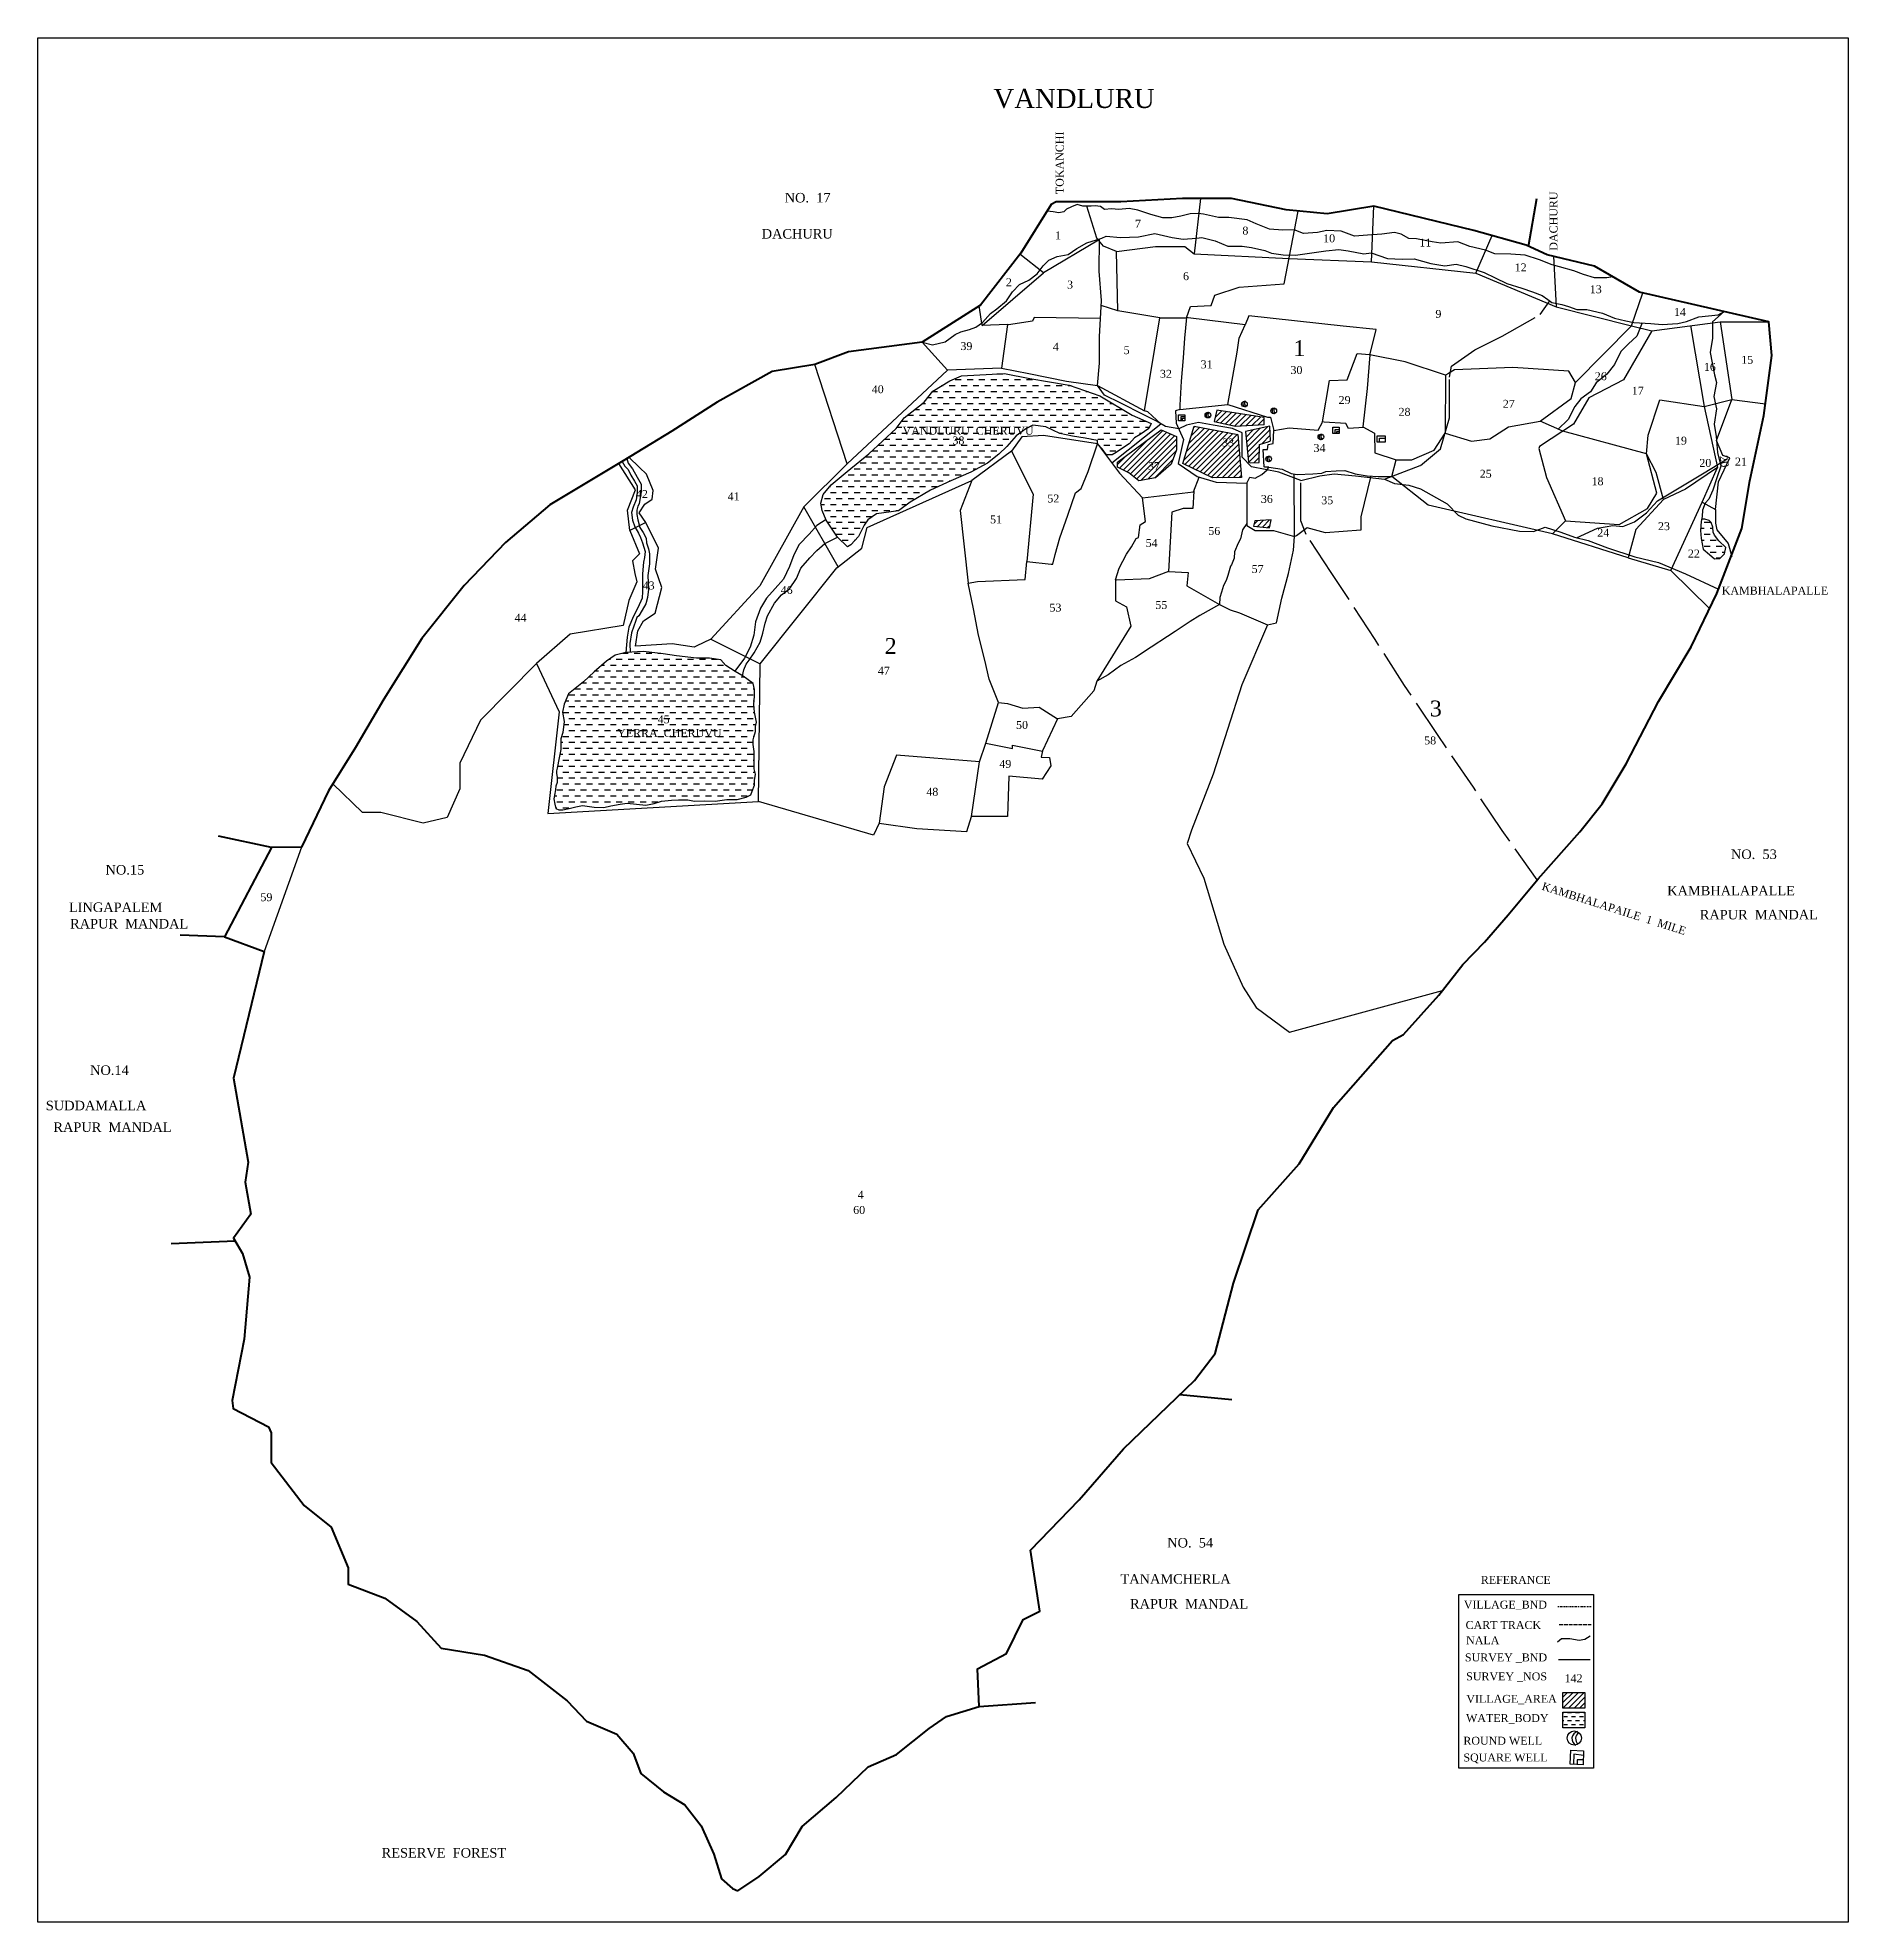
# Model space of a CAD drawing. Header units: millimetres. Extents: x 202 to 773, y 130 to 725.
import ezdxf

# ---------------------------------------------------------------- set-up
doc = ezdxf.new("R2010")
doc.units = ezdxf.units.MM
doc.header["$MEASUREMENT"] = 0
doc.linetypes.add('ACAD_ISO02W100', pattern=[15, 12, -3])
doc.linetypes.add('BORDER', pattern=[1.75, 0.5, -0.25, 0.5, -0.25, 0, -0.25])
for name, color, linetype in [('CARTTRACK', 30, 'ACAD_ISO02W100'), ('NALA', 4, 'Continuous'), ('ROUND WELL', 5, 'Continuous'), ('SQUAREWELL', 5, 'Continuous'), ('SURVEY_BND', 7, 'Continuous'), ('SURVEY_NO', 7, 'Continuous'), ('TEXT', 7, 'Continuous'), ('VILLAGE_AREA', 1, 'Continuous'), ('WATER_BODY', 4, 'Continuous')]:
    doc.layers.add(name, color=color, linetype=linetype)
doc.layers.add('VILL_BOUNDARY', color=6, linetype='BORDER', lineweight=30)
doc.styles.get("Standard").update_dxf_attribs({"font": 'TIMES.TTF', "height": 2})

msp = doc.modelspace()

# ---------------------------------------------------------------- hatches: boundary and pattern name
at = {"layer": 'VILLAGE_AREA'}
h = msp.add_hatch(dxfattribs=at)
h.set_pattern_fill('ANSI31', color=256, scale=10, angle=180, style=0)
h.paths.add_polyline_path([(580.43, 599.72), (566.64, 602.27), (563.08, 590.52), (572.45, 586.01), (581.58, 586.13)])
h.paths.add_polyline_path([(587.21, 596.56), (590, 597.38), (590.66, 597.65), (590.45, 602.27), (582.8, 600.61), (583.77, 590.97), (584.26, 590.7), (587.1, 590.81)])
h.paths.add_polyline_path([(588.73, 602.78), (588.68, 605), (573.74, 607.38), (572.93, 603.8), (579.67, 602.28)])
h.paths.add_polyline_path([(561.03, 594.84), (561.03, 599.01), (556.17, 601.11), (542.46, 590.95), (542.46, 589.42), (545.97, 587.55), (549.18, 585.06), (554.4, 586.04), (559.33, 590.34)])
h = msp.add_hatch(dxfattribs=at)
h.set_pattern_fill('ANSI31', color=256, scale=10, angle=180, style=0)
h.paths.add_polyline_path([(590.37, 570.24), (590.94, 572.77), (585.8, 572.43), (585.39, 570.76)])
h = msp.add_hatch(dxfattribs=at)
h.set_pattern_fill('ANSI31', color=256, scale=10, angle=180, style=0)
h.set_pattern_definition([(225, (3.1615, -280.182), (0.8838835, -0.8838835), [])])
h.paths.add_polyline_path([(682.88, 203.01), (682.88, 198.03), (689.89, 198.03), (689.89, 203.01)])
at = {"layer": 'WATER_BODY'}
h = msp.add_hatch(dxfattribs=at)
h.set_pattern_fill('DASH', color=256, scale=15, angle=180, style=0)
h.paths.add_polyline_path([(510.47, 599.29), (513.51, 601.5), (515.72, 602.62), (519.84, 602.08), (524.25, 600), (528.24, 599.12), (532.24, 598.54), (536.11, 597.75), (536.11, 596.72), (537.64, 595.17), (538.97, 593.28), (540.79, 593.28), (542.04, 593.98), (544.29, 595.59), (546.15, 596.72), (547.78, 598.62), (549.62, 599.68), (552.33, 601.55), (553.04, 603.15), (547.12, 605.81), (536.89, 611.9), (527.22, 615.21), (514.76, 617.31), (506.8, 618.96), (493.23, 618.17), (489.52, 616.62), (484.21, 613.29), (481.45, 609.92), (475.19, 604.94), (472.65, 601.57), (463.97, 593.6), (457.18, 588.04), (452.1, 583.76), (449.64, 580.71), (448.84, 578.05), (449.29, 575.66), (450.61, 572.65), (454.13, 567.35), (457.32, 564.3), (458.36, 564.88), (460.73, 567.54), (462.52, 571.04), (463.73, 572.74), (466.43, 574.7), (473.38, 575.65), (477.01, 578.36), (483.42, 582.11), (489.87, 585.11), (496.23, 587.81), (501.48, 590.64), (504.98, 593.43), (507.52, 595.84)])
h = msp.add_hatch(dxfattribs=at)
h.set_pattern_fill('DASH', color=256, scale=15, angle=180, style=0)
h.paths.add_polyline_path([(730.21, 570.46), (729.73, 571.93), (729.06, 572.52), (727.67, 572.96), (726.7, 572.96), (726.57, 572.2), (726.3, 569.44), (726.54, 566.84), (727.16, 563.52), (729.12, 561.78), (730.73, 560.45), (732.37, 560.52), (733.86, 562.03), (734.33, 564.09), (732.11, 566.11), (730.36, 568.48)])
h = msp.add_hatch(dxfattribs=at)
h.set_pattern_fill('DASH', color=256, scale=15, angle=180, style=0)
h.paths.add_polyline_path([(403.36, 529.84), (399.16, 530.55), (392.94, 531.2), (387.41, 530.89), (384.06, 530.05), (381.28, 528.21), (377.42, 524.79), (374.07, 521.71), (369.27, 517.89), (367.92, 514.62), (367.43, 512.07), (367.88, 509.22), (367.54, 505.69), (366.9, 503.7), (366.9, 500.32), (366.38, 497.7), (365.74, 494.5), (365.52, 493.58), (365.56, 492.8), (365.71, 491.64), (365.71, 489.92), (365.32, 488.81), (365.16, 487.73), (364.99, 486.45), (364.7, 484.78), (364.93, 483.09), (365.25, 481.78), (366.22, 481.32), (367.53, 481.32), (369.46, 481.71), (371.58, 482.31), (373.69, 482.73), (377.4, 482.16), (380.42, 482.05), (382.64, 482.62), (385.56, 483.08), (387.76, 483.41), (390.78, 483.13), (393.73, 482.76), (396.31, 483.27), (398.62, 484.07), (401.82, 484.33), (404.01, 484.49), (406.9, 484.45), (409.02, 484.09), (412.06, 484.17), (415.51, 484.09), (419.28, 484.56), (422.5, 484.56), (425.35, 485.26), (426.76, 486.04), (427.18, 487.2), (427.91, 489.13), (427.91, 490.58), (428.28, 492.56), (427.84, 494.2), (427.84, 496.32), (427.84, 499.71), (427.55, 501.91), (427.55, 503.74), (428.25, 506.02), (428.25, 507.56), (428.59, 509), (427.99, 512.12), (427.73, 514.66), (428, 517.01), (428, 519.21), (427.54, 521.15), (424.37, 523.46), (421.87, 524.91), (418.95, 526.86), (417.33, 528.6), (413.72, 529.18), (409.71, 529.18)])
h = msp.add_hatch(dxfattribs=at)
h.set_pattern_fill('DASH', color=256, scale=10, angle=180, style=0)
h.set_pattern_definition([(180, (3.1615, -275.9873), (-1.25, -1.25), [1.25, -1.25])])
h.paths.add_polyline_path([(682.88, 196.8), (682.88, 191.83), (689.89, 191.83), (689.89, 196.8)])

# ---------------------------------------------------------------- linework, layer by layer
at = {"lineweight": 30}
msp.add_lwpolyline([(201.88, 724.81), (772.94, 724.81), (772.94, 130.5), (201.88, 130.5)], close=True, dxfattribs=at)
msp.add_lwpolyline([(650.13, 233.84), (692.57, 233.84), (692.57, 179.15), (650.13, 179.15)], close=True)
at = {"layer": 'CARTTRACK'}
for points in [[(600.23, 585.18), (593.32, 587.78), (584.66, 589.51), (581.77, 592.55), (581.77, 600.16), (578.73, 601.61), (572.61, 602.59), (567.94, 603.5), (564.21, 602.61), (561.75, 601.41), (557.54, 602.2), (554.72, 603.83), (550.53, 606.02), (543.5, 609.59), (538.36, 612.05), (536.11, 615.1), (536.79, 622.18), (536.79, 630.51), (537.38, 641.96), (536.65, 651.2), (536.76, 661.32)], [(674.83, 459.21), (663.74, 474.82), (654.68, 488.42), (643.38, 505.03), (633.01, 520.51), (623.68, 535.05), (609.82, 556.2), (601.95, 568.13), (600.23, 572.46), (600.23, 585.18), (606.3, 586.62), (610.74, 587.28), (617.55, 586.63), (626.67, 585.54), (638.01, 589.93), (644.31, 595.12), (647.18, 604.98), (647.18, 617.72), (647.81, 621.22), (655.18, 626.36), (663.72, 630.66), (675.73, 637.48), (678.81, 641.79)], [(687.26, 567.11), (693.82, 570.11), (698.63, 570.95), (701.84, 570.69), (705.54, 572.14), (709.32, 575), (712.75, 578.74), (718.49, 582.26), (726.96, 587.26), (734.77, 592.02)], [(626.67, 585.54), (629.85, 584.17), (634.31, 583.67), (637.96, 582.54), (646.47, 577.8), (649.89, 574.26), (652.26, 573.1), (660.46, 570.88), (669.24, 569.21), (673.63, 569.05), (677.38, 570.49), (682.22, 568.92), (686.62, 567.27), (690.84, 566.26), (696.95, 563.93), (705.65, 561.07), (713.11, 559.26), (721.62, 555.7), (731.98, 550.89)]]:
    msp.add_lwpolyline(points, dxfattribs=at)
at = {"layer": 'CARTTRACK', "ltscale": 0.1}
msp.add_lwpolyline([(681.79, 224.4), (691.88, 224.4)], dxfattribs=at)
at = {"layer": 'NALA'}
for points in [[(698.65, 649.42), (696.82, 649.03), (692.86, 649.03), (689.41, 650.17), (686.32, 651.33), (681.9, 652.56), (679.56, 653.14), (675.5, 654.78), (671.06, 656.21), (666.51, 656.5), (661.43, 656.66), (658.46, 657.82), (653.53, 658.93), (649.81, 660.41), (644.46, 660.05), (641.64, 660.41), (636.7, 661.38), (634.31, 661.51), (631.9, 662.87), (629.86, 663.39), (625.84, 662.9), (621.25, 662.5), (617.19, 662.22), (612.99, 663.81), (608.47, 663.97), (605.48, 663.38), (601.12, 663.03), (598.15, 664.17), (594.57, 664.11), (590.36, 664.43), (586.17, 666.1), (583.33, 667.37), (577.59, 668.1), (574.29, 668.1), (569.62, 669.17), (567.84, 669.38), (565.4, 669.22), (562.47, 668.53), (559.55, 667.98), (556.71, 667.98), (552.98, 669.02), (548.89, 670.46), (546.1, 670.94), (542.9, 670.64), (540.57, 670.79), (538.36, 670.63), (537.03, 671.54), (535.4, 671.83), (534.09, 671.67), (531.54, 671.67), (529.72, 672.21), (527.94, 671.49), (526.4, 670.7), (525.47, 669.92), (523.9, 669.58), (522.12, 669.88), (520.27, 670.05), (520.21, 670.09)], [(480.84, 628.8), (484.07, 627.98), (488.08, 628.92), (491.27, 631.25), (493.06, 632.06), (495.78, 632.76), (497.76, 633.53), (499.87, 635.04), (502.38, 637.83), (504.4, 639.26), (507.44, 641.83), (509.32, 644.62), (511.55, 646.95), (514.45, 648.39), (517.07, 650.29), (518.99, 652.84), (520.75, 654.6), (523.42, 655.78), (526.89, 656.47), (529.67, 658.31), (532.8, 660.11), (537.53, 661.56), (538.86, 662.19), (543.36, 661.77), (549.08, 662.02), (554.27, 663.08), (559.64, 661.77), (563.11, 661.27), (567.31, 661.56), (569.02, 661.84), (573.27, 660.78), (577.27, 659.1), (581.75, 659.1), (584.75, 658.64), (588.93, 657.69), (591.06, 656.87), (594.67, 656.28), (598.59, 656.24), (608.16, 657.63), (612.3, 658.01), (615.2, 657.55), (620.18, 656.62), (622.48, 656.96), (627.63, 655.21), (632.24, 655.01), (636, 655.06), (641.26, 653.64), (645.68, 652.87), (649.3, 653.42), (652.35, 652.65), (658.11, 650.74), (661.56, 649.12), (665.29, 647.27), (669.95, 645.77), (673.36, 644.7), (676.33, 643.49), (678.15, 642.23), (679.46, 641.34), (682.54, 640.66), (684.69, 640), (687.27, 639.04), (690.47, 639.04), (695.38, 637.96), (699.21, 636.41), (702.77, 635.57), (705.29, 635), (710.65, 634.73), (714.18, 634.31), (719.15, 634.67), (721.9, 635.26), (725.79, 636.74), (731.92, 637.46), (733.76, 638.47)], [(733.76, 638.47), (730.07, 635.17), (730.07, 630.04), (729.36, 625.5), (730.72, 618.46), (731.33, 616.08), (730.52, 611.65), (731.33, 607.77), (730.62, 602.98), (731.23, 599.01), (731.68, 594.01), (732.74, 589.67), (731.43, 586), (730.22, 582.17), (728.91, 579.25), (727.75, 578.03), (727, 575.82), (726.84, 573.79), (726.57, 572.2), (726.3, 569.44), (726.54, 566.84), (727.16, 563.52), (729.12, 561.78), (730.73, 560.45), (732.37, 560.52), (733.86, 562.03), (734.33, 564.09), (732.11, 566.11), (730.76, 567.93), (730.33, 568.88), (730.21, 570.46), (729.73, 571.93), (729.06, 572.52), (727.67, 572.96), (726.71, 572.96)], [(707.97, 634.86), (706.2, 630.65), (703.57, 628.22), (701.23, 625.85), (699.21, 621.8), (696.8, 618.73), (693.37, 615.96), (691.6, 613.08), (688.59, 610.89), (686.73, 608.52), (684.54, 604.37), (681.3, 601.26)], [(424.12, 523.6), (424.63, 525.45), (425.35, 527.26), (426.26, 528.47), (427.85, 530.8), (429.78, 534.17), (430.63, 537.07), (431.36, 540.14), (432.01, 542.48), (434.27, 546.5), (436.47, 549.12), (439.02, 550.98), (441.15, 554.3), (442.56, 557.48), (445.45, 560.78), (447.59, 563.14), (450.1, 565.28), (454.13, 567.35), (450.61, 572.65), (449.29, 575.66), (448.84, 578.05), (449.64, 580.71), (452.1, 583.76), (457.18, 588.04), (463.97, 593.6), (472.65, 601.57), (475.19, 604.94), (481.45, 609.92), (484.21, 613.29), (489.52, 616.62), (493.23, 618.17), (506.8, 618.96), (514.76, 617.31), (527.22, 615.21), (536.89, 611.9), (547.12, 605.81), (553.04, 603.15), (552.33, 601.55), (549.62, 599.68), (547.78, 598.62), (546.15, 596.72), (544.29, 595.59), (542.04, 593.98), (540.79, 593.28), (538.97, 593.28), (537.64, 595.17), (536.11, 596.72), (536.11, 597.75), (532.24, 598.54), (528.24, 599.12), (524.25, 600), (519.84, 602.08), (515.72, 602.62), (513.51, 601.5), (510.47, 599.29), (507.52, 595.84), (504.98, 593.43), (501.48, 590.64), (496.23, 587.81), (489.87, 585.11), (483.42, 582.11), (477.01, 578.36), (473.38, 575.65), (466.43, 574.7), (463.73, 572.74), (462.52, 571.04), (460.73, 567.54), (458.36, 564.88), (457.32, 564.3), (454.13, 567.35)], [(386.23, 591.21), (387.11, 589.67), (388.15, 588.6), (388.91, 586.87), (390.1, 584.94), (390.92, 583.48), (390.92, 581.42), (390.67, 579.04), (389.7, 576.72), (389.18, 575.11), (389.47, 572.7), (390.23, 570.56), (391.32, 568.57), (392.03, 567.24), (392.66, 565.52), (393.43, 562.73), (393.29, 560.85), (392.95, 559.39), (392.62, 555.73), (392.67, 550.14), (392.57, 548.02), (391.21, 545.05), (389.78, 542.39), (388.35, 538.92), (387.76, 535.72), (387.38, 530.89), (384.06, 530.05), (381.28, 528.21), (377.42, 524.79), (374.07, 521.71), (369.27, 517.89), (367.92, 514.62), (367.43, 512.07), (367.88, 509.22), (367.54, 505.69), (366.9, 503.7), (366.9, 500.32), (366.38, 497.7), (365.74, 494.5), (365.52, 493.58), (365.56, 492.8), (365.71, 491.64), (365.71, 489.92), (365.32, 488.81), (365.16, 487.73), (364.99, 486.45), (364.7, 484.78), (364.93, 483.09), (365.25, 481.78), (366.22, 481.32), (367.53, 481.32), (369.46, 481.71), (371.58, 482.31), (373.69, 482.73), (377.4, 482.16), (380.42, 482.05), (382.64, 482.62), (385.56, 483.08), (387.76, 483.41), (390.78, 483.13), (393.73, 482.76), (396.31, 483.27), (398.62, 484.07), (401.82, 484.33), (404.01, 484.49), (406.9, 484.45), (409.02, 484.09), (412.06, 484.17), (415.51, 484.09), (419.28, 484.56), (422.5, 484.56), (425.35, 485.26), (426.76, 486.04), (427.18, 487.2), (427.91, 489.13), (427.91, 490.58), (428.28, 492.56), (427.84, 494.2), (427.84, 496.32), (427.84, 499.71), (427.55, 501.91), (427.55, 503.35), (427.71, 504.27), (428.25, 506.02), (428.25, 507.56), (428.59, 509), (427.99, 512.12), (427.73, 514.66), (428, 517.01), (428, 519.21), (427.54, 521.15), (424.37, 523.46), (421.87, 524.91), (418.95, 526.86), (417.33, 528.6), (413.72, 529.18), (409.71, 529.18), (403.36, 529.84), (399.16, 530.55), (392.94, 531.2), (387.35, 530.89)], [(387.69, 592.09), (388.1, 590.61), (389.45, 588.82), (390.9, 586.25), (392.25, 584.05), (392.25, 581.69), (391.55, 577.78), (391.14, 577.05), (390.83, 575.8), (390.83, 574.45), (391.14, 572.8), (391.8, 570.37), (392.88, 568.8), (393.77, 567.01), (393.87, 565.47), (394.52, 563.59), (394.84, 562.07), (394.84, 558.86), (394.35, 555.17), (394.57, 550.87), (394.16, 548.31), (393.68, 546.27), (392.54, 544.24), (391.48, 542.53), (390.88, 542.01), (390.45, 540.66), (389.92, 539.22), (389.17, 537.12), (388.59, 533.77), (388.75, 530.97)], [(450.53, 572.83), (447.63, 571), (445.22, 568.29), (442.08, 564.95), (440.4, 561.69), (439.02, 558), (437.15, 554.09), (434.44, 551.15), (431.79, 548.09), (429.82, 544.91), (428.27, 540.64), (427.77, 536.37), (426.55, 532.63), (424.79, 529.11), (421.75, 524.99)], [(681.27, 218.93), (682.52, 220.03), (685.14, 220.03), (685.14, 220.03), (688.05, 219.48), (688.05, 219.48), (689.85, 219.76), (691.51, 220.86)]]:
    msp.add_lwpolyline(points, dxfattribs=at)
at = {"layer": 'ROUND WELL'}
for centre, radius in [((570.96, 605.77), 0.891), ((582.48, 609.29), 0.891), ((591.72, 607.11), 0.891), ((606.6, 598.89), 0.891), ((590.12, 591.95), 0.891), ((686.51, 188.59), 2.25)]:
    msp.add_circle(centre, radius, dxfattribs=at)
for centre, radius, start, end in [((571.25, 605.82), 0.816, 94.74566, 285.14187), ((571.6, 605.94), 0.65, 108.72739, 280.27642), ((582.77, 609.34), 0.816, 94.74566, 285.14187), ((583.12, 609.46), 0.65, 108.72739, 280.27642), ((592.01, 607.16), 0.816, 94.74566, 285.14187), ((592.36, 607.27), 0.65, 108.72739, 280.27642), ((606.89, 598.94), 0.816, 94.74566, 285.14187), ((607.24, 599.05), 0.65, 108.72739, 280.27642), ((590.41, 592), 0.816, 94.74566, 285.14187), ((590.76, 592.12), 0.65, 108.72739, 280.27642), ((688.02, 188.43), 2.25, 103.75534, 244.32659), ((689.19, 188.39), 2.25, 122.37722, 228.98063)]:
    msp.add_arc(centre, radius, start, end, dxfattribs=at)
at = {"layer": 'SQUAREWELL'}
for points in [[(561.64, 605.92), (563.66, 605.92), (563.66, 604.02), (561.64, 604.02)], [(562.48, 605.37), (563.66, 605.37), (563.66, 604.02), (562.48, 604.02)], [(562.91, 604.79), (563.66, 604.79), (563.66, 604.02), (562.91, 604.02)], [(610.4, 602.02), (612.36, 602.02), (612.36, 599.95), (610.4, 599.95)], [(611.06, 601.22), (612.36, 601.22), (612.36, 599.95), (611.06, 599.95)], [(611.6, 600.58), (612.36, 600.58), (612.36, 599.95), (611.6, 599.95)], [(624.33, 599.3), (626.86, 599.3), (626.86, 597.22), (624.33, 597.22)], [(625.07, 598.49), (626.86, 598.49), (626.86, 597.22), (625.07, 597.22)]]:
    msp.add_lwpolyline(points, close=True, dxfattribs=at)
for points in [[(685.34, 184.8), (689.44, 184.62), (689.36, 180.17), (685.24, 180.37), (685.44, 184.8)], [(689.42, 183.1), (686.42, 183.48), (686.27, 180.32)], [(689.39, 181.7), (687.46, 181.72), (687.39, 180.27)]]:
    msp.add_lwpolyline(points, dxfattribs=at)
at = {"layer": 'SURVEY_BND'}
for points in [[(542.15, 657.38), (538.04, 659.1), (535.94, 661.55), (532.81, 671.67)], [(568.64, 674.06), (566.66, 656.68), (596.57, 655.17)], [(596.57, 655.17), (622.54, 654.14), (623.26, 671.66)], [(540.62, 590.74), (556.13, 603.01), (551.98, 606.84), (550.91, 607.15), (555.75, 636.47), (564.19, 636.42), (565.47, 640.02), (572.03, 640.38), (573.14, 643.57), (580.83, 646.15), (595.02, 647.17), (599.47, 670.09)], [(536.47, 660.92), (519.14, 650.69), (511.69, 656.5)], [(622.56, 654.14), (655.45, 650.57), (660.61, 662.38)], [(555.75, 636.47), (542.6, 638.65), (542.15, 657.38), (554.46, 658.93), (563.67, 658.93), (566.66, 656.68)], [(679.93, 655.89), (680.77, 639.95), (704.54, 633.97), (708.16, 644.35)], [(499.8, 634.03), (519.14, 650.69)], [(655.45, 650.57), (680.77, 639.95)], [(507.7, 634.33), (499.8, 634.03), (498.84, 640.27)], [(537.08, 636.23), (516.21, 636.57), (515.67, 635.38), (508.06, 634.22), (507.7, 634.33), (505.91, 620.59), (514.46, 618.95), (526.34, 616.49), (536.11, 615.1)], [(542.6, 638.65), (537.3, 640.34)], [(620.1, 601.92), (615.27, 601.6), (614.49, 603.12), (607.67, 603.58), (607.13, 603.7), (609.35, 616.69), (614.85, 616.91), (618.07, 625.26), (622.01, 624.95), (622.06, 624.74), (624.01, 632.76), (613.65, 633.82), (583.86, 637.13), (582.66, 634.21), (564.71, 636.42), (564.22, 636.55), (563.56, 630.09), (563.19, 623.85), (562.48, 616.46), (562.06, 608.96), (562.06, 607.56), (577.24, 609.11), (580.14, 625.64), (580.77, 630.01), (582.66, 634.21)], [(710.98, 632.41), (702, 616.93), (691.13, 611.23), (686.28, 602.95), (675.57, 595.92), (675.3, 595.3), (677.77, 586.08), (683.7, 572.5), (700.62, 571.31), (709.56, 576.33), (712.57, 581.15), (709.27, 593.53), (682.92, 600.74), (675.75, 603.87), (685.58, 611.02), (686.89, 616.03), (704.54, 633.97)], [(704.54, 633.97), (710.98, 632.41), (732.47, 635.21), (747.9, 635.21)], [(723.17, 634), (727.51, 608.48), (736.19, 610.68)], [(732.47, 635.21), (736.19, 610.68), (746.8, 609.3)], [(505.91, 620.59), (488.79, 619.95), (480.84, 628.8)], [(645.93, 618.35), (633.17, 622.62), (622, 624.75), (621.17, 614.15), (619.81, 602.08), (623.51, 600.07), (623.61, 593.94), (630.29, 591.68)], [(454.33, 557.98), (443.53, 576.91), (457.15, 590.42), (488.79, 619.95)], [(457.15, 590.42), (446.98, 621.74)], [(686.89, 616.03), (684.76, 619.64), (667.1, 620.8), (648.69, 620.04), (646.81, 618.87), (645.93, 618.35), (645.74, 600.05), (654.14, 597.59), (659.88, 598.29), (665.75, 602.04), (675.75, 603.87)], [(536.11, 615.1), (550.91, 607.15)], [(562.06, 607.56), (560.73, 607.14), (560.91, 603.26), (563.23, 598.1), (561.59, 590.57), (567.58, 586.44), (573.57, 584.61), (583.27, 584.33), (584.16, 586.17), (584.16, 586.17), (585.86, 585.89), (588.01, 587.01), (589.63, 588.52), (590.13, 589.35), (588.96, 589.4), (588.74, 589.51), (588.41, 594.9), (589.72, 594.98), (589.97, 596.51), (591.53, 596.87), (591.76, 600.98)], [(577.24, 609.11), (589.79, 605.17), (590.73, 605.18), (591.76, 600.98), (596.55, 601.74), (605.7, 601), (607.13, 603.58)], [(709.27, 593.53), (709.77, 599.48), (713.49, 610.63), (727.51, 608.48)], [(727.51, 608.48), (731.66, 589.24), (721.56, 582.47), (714.66, 579.18), (712.38, 587.66), (709.27, 593.53)], [(731.07, 576.03), (731.97, 584.75), (735.52, 592.27), (733.34, 593.06), (731.34, 597.75), (736.19, 610.68)], [(508.99, 594.37), (496.49, 585.16), (492.86, 575.68), (495.39, 552.82)], [(504.86, 515.19), (501.94, 522.54), (500.65, 528.47), (498.59, 536.43), (497.06, 544.74), (495.39, 552.82), (498.31, 553.31), (513.29, 553.92), (513.9, 559.59), (521.49, 558.77), (522.07, 558.76), (522.79, 561.78), (524.29, 567.13), (526.78, 574.24), (529.24, 581.25), (530.95, 582.68), (533.24, 588.05), (536.11, 596.72)], [(536.11, 596.72), (519.07, 599.31), (512.26, 598.93), (508.99, 594.37), (515.82, 580.85), (513.9, 559.59)], [(536.11, 596.72), (543.09, 587.44), (550.36, 579.69), (566.37, 581.55), (568.22, 586.24)], [(679.59, 568.34), (640.38, 577.43), (628.99, 586.44), (630.29, 591.68), (635.27, 591.68), (642.3, 594.78), (645.74, 600.05)], [(388.67, 569.42), (387.95, 575.81), (390.39, 582.21), (385.14, 590.55)], [(393.64, 571.89), (391.57, 574.92), (393.32, 577.72), (395.67, 579.31), (396, 581.99), (393.85, 587.19), (391.73, 589.31), (388.32, 592.48)], [(590.13, 589.35), (594.4, 588.79), (597.18, 587.37), (599.14, 587.01), (604.07, 587.23), (606.94, 587.45), (608.12, 588.02), (611.44, 588.21), (614.14, 588.36), (617.45, 587.3), (621.21, 586.65), (624.7, 586.48), (628.99, 586.44)], [(726.89, 578.34), (731.66, 589.24)], [(467.27, 477.16), (465.53, 473.33), (429.19, 483.92), (429.75, 527.35), (453.93, 557.67), (461.86, 563.85), (463.51, 570.34), (496.49, 585.16)], [(583.27, 584.33), (583.27, 571.01), (585.83, 569.44), (591.65, 569.44), (598.26, 567.48)], [(622.38, 586.59), (619.14, 573.66), (619.14, 569.54), (608.01, 568.64), (602.26, 570.21), (598.93, 567.75), (598.26, 567.48), (598.16, 587.19)], [(443.53, 576.91), (429.67, 551.94), (414.22, 535.11), (429.75, 527.35)], [(558.53, 556.49), (552.47, 554.15), (542.2, 553.79), (541.78, 553.88), (543.02, 557.47), (545.27, 561.97), (546.88, 564.25), (548.37, 566.85), (549.1, 567.16), (549.58, 571.2), (551.23, 572.21), (550.36, 579.69)], [(566.47, 581.79), (566.19, 576.39), (563.11, 576.39), (559.62, 575.23), (558.53, 556.49), (564.78, 556.14), (564.32, 551.92), (574.61, 546.03)], [(714.66, 579.18), (705.95, 569.73), (703.48, 560.79), (716.92, 556.77), (726.89, 578.34), (731.07, 576.03)], [(414.22, 535.11), (409.58, 532.93), (408.94, 532.64), (402.01, 533.69), (390.45, 532.97), (391.18, 537.78), (392.9, 540.91), (396.62, 543.34), (398.7, 551.46), (396.71, 557.25), (397.66, 563.82), (393.64, 571.89), (388.67, 569.42), (391.66, 562.08), (389.47, 559.79), (390.22, 555.81), (390.83, 553.24), (388.29, 547.32), (386.49, 539.49), (369.84, 536.71), (359.17, 527.44), (366.37, 512.27), (362.73, 480.17), (429.19, 483.92)], [(583.27, 571.59), (581.82, 569.66), (581.23, 566.75), (580.49, 565.43), (579.35, 562.71), (579.2, 560.7), (578.38, 558.53), (578.07, 558.13), (577.21, 555.2), (576.72, 553.67), (575.91, 552.03), (575.27, 549.91), (574.73, 548.24), (574.61, 546.03), (577.95, 544.42), (580.9, 543.45), (589.78, 539.61), (592.6, 540.31), (594.3, 548.02), (596.37, 555.82), (597.97, 563.17), (598.26, 567.48)], [(703.48, 560.79), (679.59, 568.34), (683.7, 572.5)], [(731.07, 576.03), (731.07, 571.74), (731.46, 569.61), (735.04, 565.32), (736.21, 561.24)], [(541.78, 553.88), (541.78, 547.25), (545.31, 545.33), (546.7, 539.25), (535.93, 521.86)], [(716.92, 556.77), (729.18, 544.77)], [(574.61, 546.03), (568.36, 542.62), (565.38, 540.66), (560.6, 537.59), (558.2, 535.97), (553.1, 532.63), (548.16, 529.35), (543.54, 526.87), (539.51, 523.84), (535.93, 521.86), (534.98, 518.89), (527.85, 510.77), (523.51, 509.97), (518.77, 499.89), (518.37, 497.89), (521.01, 497.84), (521.47, 495.2), (518.67, 490.96), (508.18, 491.9), (507.71, 479.19), (496.41, 479.19), (498.94, 496.43), (500.94, 502.34), (509.29, 500.69), (509.37, 501.68), (518.75, 499.82)], [(589.78, 539.61), (581.63, 520.75), (572.64, 492.52), (565.76, 474.92), (564.39, 470.68), (569.67, 459.77), (575.95, 438.94), (582.06, 425.42), (586.16, 418.95), (596.69, 411.15), (644.9, 424.32)], [(359.17, 527.44), (341.57, 509.56), (334.99, 496), (334.99, 487.94), (331.04, 478.93), (323.5, 477.13), (310.14, 480.48), (304.3, 480.48), (294.95, 489.5)], [(500.94, 502.34), (504.86, 515.19), (507.73, 514.87), (512.55, 513.42), (517.73, 513.72), (523.51, 509.97)], [(498.94, 496.43), (472.73, 498.53), (468.89, 488.55), (467.27, 477.16), (479.15, 475.46), (494.94, 474.47), (496.41, 479.19)], [(285.07, 469.52), (273.27, 436.62)], [(681.51, 213.37), (691.47, 213.37)]]:
    msp.add_lwpolyline(points, dxfattribs=at)
at = {"layer": 'VILL_BOUNDARY', "linetype": 'ByBlock', "lineweight": 40}
for points in [[(422.69, 140.46), (429.46, 144.91), (437.74, 151.9), (442.97, 160.7), (453.68, 169.86), (463.79, 179.55), (472.78, 183.42), (483.03, 191.63), (488.55, 195.39), (498.79, 198.54), (498.3, 210.48), (507.39, 215.31), (512.7, 225.99), (517.96, 228.58), (514.96, 247.85), (530.33, 263.73), (544.35, 279.84), (566.69, 301.38), (573.2, 309.88), (578.98, 332.03), (586.84, 355.14), (599.74, 369.73), (610.57, 387.4), (629.2, 408.57), (632.68, 410.42), (643.78, 422.89), (651.34, 432.51), (658.19, 439.55), (665.64, 448.22), (675.13, 459.56), (688.28, 474.41), (695.33, 483.23), (702.89, 495.83), (713.09, 515.52), (723.41, 532.71), (731.47, 549.58), (739.34, 570.04), (741.92, 585.03), (746.33, 605.67), (748.79, 624.56), (747.9, 635.21), (707.11, 644.59), (692.88, 652.72), (677.95, 656.37), (671.29, 659.33), (654.8, 664.05), (623.26, 671.66), (608.58, 669.21), (595.62, 670.47), (578.37, 674.06), (562.94, 674.06), (543.48, 673), (523.08, 673), (521.5, 672.17), (511.93, 656.81), (499.22, 640.51), (480.84, 628.8), (457.61, 625.76), (446.98, 621.74), (433.49, 619.58), (416.13, 609.84), (401.84, 600.71), (386.54, 591.39), (363.37, 577.49), (349.46, 565.59), (336.37, 552.06), (323.08, 535.3), (311.09, 516.21), (302.07, 500.95), (293.6, 487.32), (285.07, 469.52), (275.59, 469.41), (260.83, 441.23), (273.27, 436.62), (263.63, 396.7), (268.26, 370.19), (267.27, 363.94), (269.1, 353.83), (263.59, 346.2), (266.49, 341.38), (268.63, 333.96), (267, 314.37), (263.23, 295), (263.58, 292.48), (274.66, 286.76), (275.54, 284.81), (275.56, 275.49), (285.93, 261.95), (294.49, 255.09), (299.76, 242.29), (299.76, 237.14), (311.36, 232.68), (321.45, 225.34), (329.08, 216.95), (342.82, 214.77), (356.61, 209.94), (368.88, 200.37), (374.99, 193.88), (384.56, 189.85), (389.73, 183.88), (392.14, 177.39), (399.25, 171.66), (406.02, 167.53), (411.14, 160.9), (415.17, 151.95), (417.54, 144.18), (421, 141.14), (422.69, 140.46)], [(672.08, 658.97), (674.68, 674.13)], [(275.59, 469.41), (258.86, 473.03)], [(260.83, 441.23), (246.82, 441.79)], [(264.15, 345.27), (243.96, 344.44)], [(562.08, 296.93), (578.5, 295.39)], [(498.79, 198.54), (516.53, 199.84)]]:
    msp.add_lwpolyline(points, dxfattribs=at)
at = {"layer": 'VILL_BOUNDARY'}
msp.add_lwpolyline([(681.29, 230.05), (691.93, 230.05)], dxfattribs=at)
at = {"layer": 'VILLAGE_AREA'}
for points in [[(572.88, 603.82), (579.67, 602.28), (588.73, 602.78), (588.68, 605), (573.74, 607.38), (572.93, 603.8)], [(542.48, 590.97), (556.17, 601.11), (561.03, 599.01), (561.03, 594.84), (559.33, 590.34), (554.4, 586.04), (549.18, 585.06), (545.97, 587.55), (542.46, 589.42), (542.46, 590.97)], [(584.26, 590.7), (587.1, 590.81), (587.21, 596.56), (590, 597.38), (590.66, 597.65), (590.45, 602.27), (582.8, 600.61), (583.77, 590.97), (584.26, 590.7)]]:
    msp.add_lwpolyline(points, dxfattribs=at)
for points in [[(566.64, 602.27), (580.43, 599.72), (581.58, 586.13), (572.45, 586.01), (563.08, 590.52), (566.64, 602.27)], [(585.39, 570.76), (590.37, 570.24), (590.94, 572.77), (585.8, 572.43), (585.39, 570.76)], [(682.88, 203.01), (689.89, 203.01), (689.89, 198.03), (682.88, 198.03)]]:
    msp.add_lwpolyline(points, close=True, dxfattribs=at)
at = {"layer": 'WATER_BODY'}
msp.add_lwpolyline([(682.88, 196.8), (689.89, 196.8), (689.89, 191.83), (682.88, 191.83)], close=True, dxfattribs=at)

# ---------------------------------------------------------------- texts
msp.add_text('REFERANCE', height=2.5).set_placement((657.04, 237.23))
at = {"layer": 'CARTTRACK'}
msp.add_text('CART TRACK', height=2.5, dxfattribs=at).set_placement((652.24, 223.01))
at = {"layer": 'NALA'}
msp.add_text('NALA', height=2.5, dxfattribs=at).set_placement((652.4, 218.19))
at = {"layer": 'ROUND WELL'}
msp.add_text('ROUND WELL', height=2.5, dxfattribs=at).set_placement((651.53, 186.51))
at = {"layer": 'SQUAREWELL'}
msp.add_text('SQUARE WELL', height=2.5, dxfattribs=at).set_placement((651.53, 181.22))
at = {"layer": 'SURVEY_NO'}
for s, height, p in [('VANDLURU', 6, (503.33, 702.64)), ('NO.  17', 3, (437.48, 672.86)), ('7', 2.5, (547.96, 664.89)), ('DACHURU', 3, (430.22, 661.47)), ('1', 2.5, (522.75, 661.22)), ('8', 2.5, (581.83, 662.73)), ('10', 2.5, (607.31, 660.29)), ('11', 2.5, (637.64, 658.95)), ('2', 2.5, (507.24, 646.43)), ('3', 2.5, (526.54, 645.68)), ('6', 2.5, (563.1, 648.35)), ('12', 2.5, (667.71, 651.11)), ('13', 2.5, (691.4, 644.23)), ('9', 2.5, (642.71, 636.46)), ('14', 2.5, (717.94, 637.07)), ('39', 2.5, (492.9, 626.3)), ('4', 2.5, (522.04, 626.07)), ('5', 2.5, (544.38, 625.02)), ('1', 5, (597.92, 624.41)), ('15', 2.5, (739.15, 621.96)), ('32', 2.5, (555.83, 617.57)), ('31', 2.5, (568.66, 620.54)), ('30', 2.5, (596.99, 618.76)), ('26', 2.5, (692.97, 616.8)), ('16', 2.5, (727.38, 619.74)), ('40', 2.5, (464.94, 612.7)), ('17', 2.5, (704.65, 612.21)), ('29', 2.5, (612.17, 609.29)), ('28', 2.5, (631.08, 605.57)), ('27', 2.5, (663.97, 608.1)), ('VANDLURU  CHERUVU', 2.5, (474.66, 599.62)), ('38', 2.5, (490.38, 596.54)), ('33', 2.5, (575.43, 595.9)), ('34', 2.5, (604.25, 594.17)), ('19', 2.5, (718.28, 596.49)), ('37', 2.5, (552.08, 588.47)), ('25', 2.5, (656.69, 586.04)), ('20', 2.5, (725.95, 589.47)), ('21', 2.5, (737.19, 589.87)), ('18', 2.5, (691.96, 583.68)), ('42', 2.5, (390.54, 579.64)), ('41', 2.5, (419.49, 578.92)), ('52', 2.5, (520.32, 578.24)), ('36', 2.5, (587.66, 578.1)), ('35', 2.5, (606.7, 577.69)), ('51', 2.5, (502.26, 571.66)), ('23', 2.5, (712.92, 569.52)), ('54', 2.5, (551.31, 564.22)), ('56', 2.5, (571.08, 568.01)), ('24', 2.5, (693.77, 567.49)), ('22', 2.5, (722.34, 560.87)), ('43', 2.5, (392.69, 550.82)), ('57', 2.5, (584.75, 556.01)), ('46', 2.5, (436.21, 549.41)), ('55', 2.5, (554.36, 544.66)), ('KAMBHALAPALLE  ', 2.5, (733.03, 549.2)), ('44', 2.5, (352.29, 540.63)), ('53', 2.5, (520.99, 543.83)), ('2', 5, (469.02, 530.49)), ('47', 2.5, (466.86, 523.94)), ('45', 2.5, (397.41, 508.62)), ('3', 5, (640.95, 510.78)), ('YERRA  CHERUVU', 2.5, (384.64, 504.29)), ('50', 2.5, (510.45, 506.83)), ('58', 2.5, (639.16, 501.95)), ('49', 2.5, (505.17, 494.55)), ('48', 2.5, (482.15, 485.75)), ('NO.15', 3, (223.27, 460.91)), ('NO.  53', 3, (735.92, 465.81)), ('LINGAPALEM', 3, (211.73, 449.09)), ('59', 2.5, (272.13, 452.51)), ('KAMBHALAPALLE', 3, (715.82, 454.33)), ('RAPUR  MANDAL', 3, (212.1, 443.89)), ('RAPUR  MANDAL', 3, (726.09, 446.76)), ('NO.14', 3, (218.4, 397.72)), ('SUDDAMALLA', 3, (204.44, 386.57)), ('RAPUR  MANDAL', 3, (206.84, 379.75)), ('4', 2.5, (460.51, 358.72)), ('60', 2.5, (459.08, 353.89)), ('NO.  54', 3, (558.12, 248.7)), ('TANAMCHERLA', 3, (543.38, 237.28)), ('RAPUR  MANDAL', 3, (546.4, 229.42)), ('142', 2.5, (683.44, 206.2)), ('RESERVE  FOREST', 3, (310.36, 150.92))]:
    msp.add_text(s, height=height, dxfattribs=at).set_placement(p)
for s, rotation, p in [('TOKANCHI ', 89.98911, (525.44, 675.48)), ('DACHURU  ', 89.98911, (681.2, 657.64)), ('20', 280.26324, (732.32, 592.86)), ('KAMBHALAPAILE  1  MILE', 342.37863, (676.06, 456.18))]:
    msp.add_text(s, height=2.5, rotation=rotation, dxfattribs=at).set_placement(p)
at = {"layer": 'TEXT'}
for s, p in [('SURVEY _BND', (652.02, 212.78)), ('SURVEY _NOS', (652.41, 206.8))]:
    msp.add_text(s, height=2.5, dxfattribs=at).set_placement(p)
at = {"layer": 'VILL_BOUNDARY'}
msp.add_text('VILLAGE_BND', height=2.5, dxfattribs=at).set_placement((651.68, 229.43))
at = {"layer": 'VILLAGE_AREA'}
msp.add_text('VILLAGE_AREA', height=2.5, dxfattribs=at).set_placement((652.47, 199.71))
at = {"layer": 'WATER_BODY'}
msp.add_text('WATER_BODY', height=2.5, dxfattribs=at).set_placement((652.37, 193.66))

doc.saveas('drawing.dxf')
